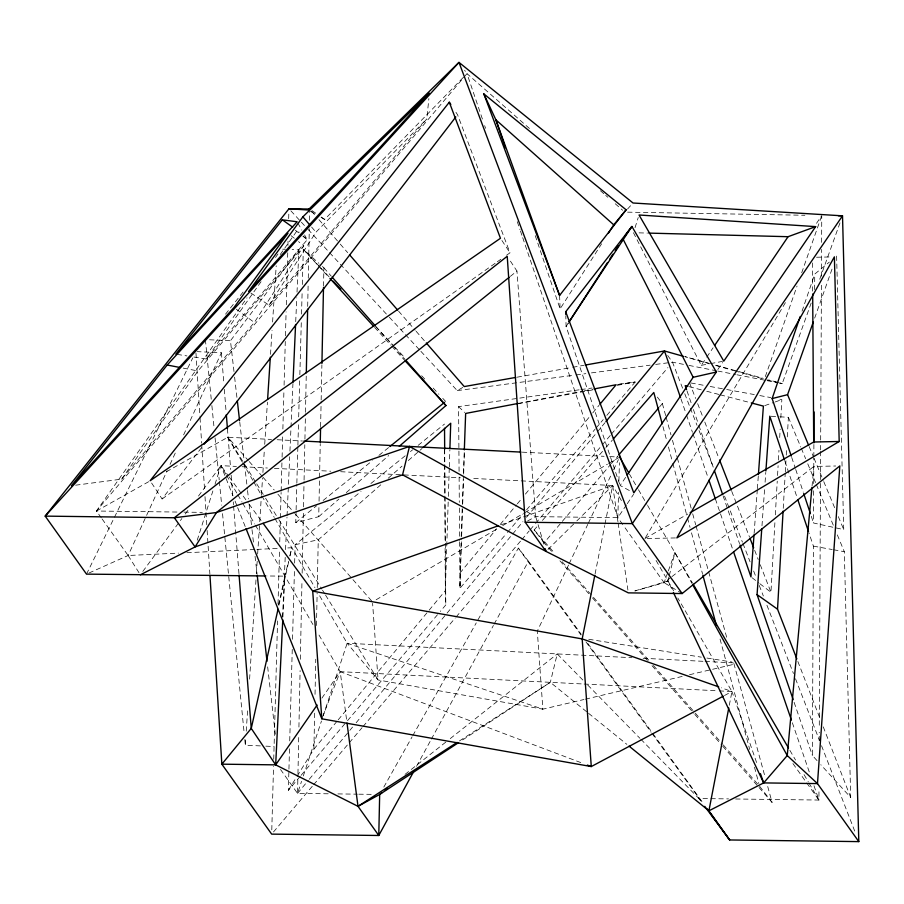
<?xml version="1.0" encoding="UTF-8"?>
<svg xmlns="http://www.w3.org/2000/svg" width="904" height="904" viewBox="0 0 904 904"><rect width="100%" height="100%" fill="white"/><g stroke="black" fill="none" stroke-linecap="round" stroke-linejoin="round"><path stroke-width="0.68" stroke-dasharray="4.52 3.39" d="M817.069 760.626L812.391 755.507L813.408 546.14L808.956 532.874M836.618 256.081L843.737 529.597L813.521 522.998L813.679 489.245M813.702 483.629L813.826 458.317M813.837 456.904L813.894 444.259M814.651 289.585L814.719 274.115L829.318 262.092M735.619 798.989L818.922 800.051L818.979 788.763M819.216 740.76L819.25 732.285M819.284 725.223L820.47 480.984M820.482 479.572L820.617 451.333M820.617 449.921L820.662 441.457M820.674 440.045L821.42 284.749M821.465 276.274L821.589 249.447M821.623 242.385L821.759 215.57L815.453 224.893M328.175 793.791L297.552 793.396L297.936 775.056M297.958 773.643L298.783 734.116M298.93 727.065L300.105 670.598M300.343 659.31L301.992 580.266M302.139 573.204L303.394 512.511M303.518 506.861L304.049 481.459M304.072 480.047L304.806 444.757M304.93 439.107L305.45 413.704M305.484 412.292L306.275 374.177M307.688 306.422L308.128 285.257M308.275 278.195L309.304 228.791M309.484 220.327L309.722 209.027M297.111 776.197L313.891 749.145L314.682 711.211M315.033 694.351L315.767 659.231M316.468 625.523L317.134 593.205M317.259 587.589L318.253 539.824L381.838 483.866M296.071 511.325L295.755 522.602L318.728 516.681L318.931 506.839M319.055 501.223L320.253 443.581M320.604 426.711L321.135 401.41M321.157 399.997L321.892 364.854M323.53 286.139L323.914 267.855L319.79 264.137M271.788 829.883L273.539 766.355M273.731 759.303L277.562 620.958M278.025 604.019L279.551 548.965M279.743 541.914L280.376 519.325M280.409 517.913L281.11 492.499M281.155 491.098L281.935 462.859M282.093 457.209L282.715 434.632M282.873 428.982L283.924 390.867M284.082 385.217L285.291 341.463M285.449 335.813L286.105 311.812M286.308 304.761L287.743 252.532M287.947 245.47L288.06 241.232M288.681 218.644L288.839 213.005M300.184 776.389L288.353 790.311L288.907 770.547M288.941 769.134L289.529 747.97M289.721 740.907L292.263 649.151M292.534 639.264L294.444 570.096M294.636 563.034L295.145 544.683L361.035 491.471M296.105 509.924L296.817 484.555M296.851 483.154L297.868 446.519M297.902 445.107L298.523 422.563M298.682 416.936L299.699 380.301M299.846 374.663L301.326 321.123M301.529 314.083L302.151 291.54M302.343 284.5L303.315 249.278L318.762 263.211M622.698 524.512L617.827 517.664L618.562 492.307M618.89 481.041L619.432 462.724M448.181 502.036L445.322 590.662L445.796 604.957L440.338 611.386M448.361 496.409L449.265 468.261M449.311 466.859L449.853 449.977M461.469 541.756L459.955 588.289L506.489 533.496M461.65 536.117L462.532 509.325M462.712 503.686L463.492 479.719M463.673 474.069L464.407 451.514M459.605 541.812L459.955 588.289L461.13 538.117M461.176 536.716L462.294 505.901M462.351 504.5L464.283 451.265M282.534 617.195L285.235 556.683M285.54 549.643L286.986 517.28M287.054 515.868L289.687 456.769M289.935 451.141L290.941 428.62M290.998 427.219L292.941 383.59M295.71 321.677L296.772 297.755M297.02 292.128L298.908 249.911L292.15 249.594M282.907 616.98L284.907 576.142L288.534 561.26M759.846 583.701L770.954 592.256L775.01 520.534M775.327 514.907L777.237 481.165M777.553 475.538L778.107 465.696M778.423 460.068L778.977 450.226M779.7 437.57L780.175 429.129M780.807 417.885L781.847 399.602L777.711 398.845M783.248 508.342L785.226 473.334M785.305 471.933L785.938 460.724M786.265 455.119L786.661 448.124M787.294 436.914L788.401 417.309L780.434 416.823M260.363 745.902L245.346 745.212L245.798 738.184M246.25 731.155L247.606 710.058M249.594 679.13L256.024 579.317M256.386 573.69L257.199 561.034M257.651 554.005L259.64 523.077M259.73 521.664L261.358 496.364M261.448 494.951L262.544 478.08M262.906 472.464L264.352 449.966M264.714 444.339L267.426 402.167M270.511 354.357L272.047 330.457M272.59 322.027L276.206 265.787M761.982 525.789L764.682 487.844M765.089 482.227L765.79 472.385M754.117 533.462L757.281 490.081M757.382 488.68L758.298 476.08M812.063 486.081L813.871 466.43L835.725 466.001M250.86 293.009L269.008 305.156L426.79 118.921L428.88 98.604M729.302 705.244L731.957 691.526L677.819 598.03M595.081 573.95L604.697 525.574M604.979 524.196L612.675 485.504L471.662 478.352M278.545 604.945L284.907 576.142L266.657 575.972M278.929 605.217L288.76 561.418M289.992 555.949L291.834 547.734L284.839 548.073M289.856 555.847L291.834 547.734M582.82 680.023L557.248 653.92L550.321 682.328L460.882 741.088M668.971 576.967L667.977 581.035L672.791 591.182M669.299 575.622L674.904 552.626L691.922 583.374M635.049 227.65L638.235 217.525M197.219 540.253L212.881 490.951M215.005 484.295L220.938 465.639L236.419 466.43M280.5 769.451L297.552 793.396L301.541 781.338M303.303 775.971L321.462 721.019M323.236 715.652L347.147 643.264L319.135 594.9M802.04 311.191L814.719 274.115M765.315 376.606L797.034 286.105M801.701 272.793L821.759 215.57M814.662 318.118L832.889 266.635M667.864 572.221L664.112 582.673L634.958 590.979M668.338 570.91L674.904 552.626M811.182 303.032L782.231 383.624L779.485 383.081M819.725 279.246L840.144 222.44M322.344 717.505L340.22 671.672L317.812 632.981M89.033 573L128.131 555.497L167.093 470.814M170.042 464.396L175.952 451.559M183.625 434.88L221.412 352.752L197.208 351.645M568.537 565.056L537.304 631.094L542.875 709.165L583.995 699.504M569.136 563.78L587.758 524.41M588.357 523.145L611.183 474.871M613.59 469.797L618.392 459.639M86.513 574.13L113.847 518.489M114.469 517.224L192.767 357.905M416.529 766.298L430.699 740.353M431.366 739.122L493.403 625.466M494.081 624.235L528.467 561.226L518.331 548.118L476.95 621.647M383.816 787.09L412.1 736.85M412.789 735.619L476.261 622.879M675.457 537.936L644.925 538.535L785.712 302.162M288.353 790.311L296.376 777.372M535.236 235.639L560.107 308.874L601.646 243.764M75.631 485.188L121.611 479.143L254.34 322.479L303.8 245.831L298.535 241.617M269.008 305.156L315.982 232.17L426.79 118.921M625.613 477.357L620.11 485.504L630.382 491.064M633.444 232.712L701.233 365.329L705.967 358.312M706.759 357.148L713.075 347.791M527.111 511.856L535.688 516.625L617.827 517.664L626.483 504.839M627.274 503.675L633.568 494.341M717.821 369.533L722.545 362.538M321.892 698.137L340.22 671.672L582.707 683.966M101.327 517.856L96.445 511.02L247.041 297.789M275.528 257.448L277.969 253.99M121.611 479.143L197.999 370.979L303.8 245.831M193.908 357.035L206.451 359.024L261.584 280.952M280.229 254.544L297.258 230.43L299.258 232.283M142.821 571.441L181.873 518.534M185.207 514.037L189.354 508.41M198.496 496.025L220.938 465.639L228.373 475.82M233.978 371.533L230.463 340.74L298.908 249.911M151.612 483.03L162.087 498.951L201.592 447.57M225.548 314.163L243.086 292.048M313.891 749.145L337.294 720.917M338.198 719.833L428.225 611.285M429.117 610.2L445.322 590.662L445.096 544.072M459.853 573.136L496.669 528.75M500.262 524.422L516.421 504.929M517.325 503.844L521.811 498.432M525.405 494.104L591.849 413.987M592.753 412.902L599.036 405.32M297.552 793.396L308.366 780.355M309.27 779.271L348.944 731.438M349.837 730.353L352.549 727.087M356.153 722.737L522.941 521.631M526.546 517.28L604.979 422.71M206.451 359.024L307.247 239.696L304.558 234.916M176.935 512.048L96.445 511.02L466.984 73.631L464.588 70.263M301.1 775.316L346.605 721.742M347.509 720.669L439.423 612.449M507.404 532.422L522.907 514.161M526.557 509.867L595.001 429.298M595.905 428.225L603.205 419.625M606.855 415.331L635.15 382.03L617.07 384.539M273.494 831.962L312.75 785.745M313.665 784.672L348.356 743.822M349.272 742.749L362.052 727.697M362.967 726.624L455.187 618.053M456.102 616.969L520.93 540.648M521.845 539.575L529.145 530.976M530.06 529.902L534.626 524.523M535.541 523.45L601.273 446.056M602.188 444.983L610.403 435.299M611.319 434.225L667.932 367.578M551.553 551.282L544.118 542.807L561.395 522.467M562.311 521.393L610.516 464.633M611.42 463.56L617.794 456.057M659.637 406.8L662.361 403.579L656.361 395.828M544.118 542.807L534.162 529.936L538.761 524.659M542.434 520.421L605.013 448.531M605.94 447.48L612.381 440.078M627.523 209.073L631.195 205.027M321.089 217.401L324.649 219.423L465.018 75.642M547.982 549.429L575.848 521.89M576.842 520.907L612.675 485.504L622.472 502.432M388.189 478.272L401.975 466.148M408.325 460.554L418.925 451.22M419.987 450.294L422.1 448.429M318.728 516.681L338.876 499.087M346.288 492.601L388.697 455.559M295.755 522.602L316.547 505.799M323.112 500.488L372.358 460.701M378.923 455.39L388.765 447.435M370.922 483.482L406.065 455.107M410.45 451.559L412.653 449.785M418.145 445.344L444.497 424.066M510.342 276.375L516.952 271.064L509.46 259.685M405.048 774.378L445.853 742.071M450.271 738.591L557.248 653.92M670.768 577.509L664.112 582.673L623.511 525.653M671.887 576.65L813.871 466.43M162.087 498.951L496.183 262.578M497.336 261.764L500.793 259.324M506.556 255.244L510.003 252.804L457.537 114.718L454.554 110.175M459.481 740.907L550.321 682.328L587.51 712.454M376.154 599.759L497.878 528.433M502.737 525.574L523.439 513.449M524.648 512.737L607.42 464.227M608.641 463.515L618.381 457.808M420.902 351.351L457.243 390.618L464.26 386.573M644.925 538.535L687.729 514.06M96.445 511.02L149.262 481.369M166.449 471.707L227.853 437.231L271.505 439.446M527.552 520.998L535.688 516.625L516.952 271.064M724.488 695.515L731.957 691.526L757.688 765.699M764.716 405.636L773.937 402.382M775.259 401.918L781.847 399.602M501.189 524.772L612.675 485.504L617.952 521.755M634.936 590.888L667.977 581.035L664.112 582.673L680.949 592.832M585.363 699.187L684.057 676M689.537 674.712L734.771 664.09M295.145 544.683L318.253 539.824M518.105 403.444L582.967 391.07M584.357 390.81L592.629 389.228M701.233 365.329L709.199 363.86M710.521 363.611L722.454 361.397M518.015 403.738L593.804 389.692M617.229 385.341L635.15 382.03L617.455 384.562M517.099 377.183L571.328 367.532M572.718 367.284L583.837 365.306M459.074 471.402L458.588 406.619L579.532 389.771M580.922 389.579L592.052 388.031M457.243 390.618L574.65 375.115M576.051 374.934L585.837 373.646M591.419 372.9L650.134 365.159M655.716 364.414L672.497 362.21L683.469 364.346M102.129 518.998L128.131 555.497L178.495 553.112M186.891 552.717L255.459 549.462M256.86 549.395L279.246 548.332M816.538 257.233L831.635 256.928M183.987 512.139L202.349 512.365M337.915 793.915L357.408 794.164M358.798 794.187L372.719 794.356M640.868 739.269L698.905 798.526L728.556 798.899M627.591 212.157L804.876 215.265M639.071 232.859L647.501 233.074M282.692 249.165L285.393 249.289M209.558 339.78L230.463 340.74M265.832 746.15L274.025 746.523M277.132 439.728L302.478 441.016M522.297 452.158L604.087 456.305M609.725 456.599L618.189 457.017M242.057 466.713L267.392 468.001M274.432 468.351L330.762 471.21M340.616 471.707L401.161 474.781M403.975 474.916L460.385 477.775M347.147 643.264L542.875 709.165L378.075 679.966L347.147 643.264L631.873 657.705M643.139 658.27L703.685 661.344M705.086 661.412L733.246 662.835M584.12 684.034L717.878 690.814M719.29 690.893L731.957 691.526L721.358 687.808M771.123 416.258L779.101 416.744M177.195 354.379L186.947 355.927M588.741 639.275L701.346 657.163M706.905 658.044L731.935 662.022M813.408 546.14L832.222 549.519M833.567 549.756L844.313 551.689L850.709 797.486L820.798 764.716M690.905 382.968L704.679 385.488M710.194 386.494L725.347 389.274M726.726 389.522L754.286 394.562M759.801 395.568L770.818 397.59M183.263 368.12L197.999 370.979M688.95 365.419L716.386 370.776M717.753 371.036L735.585 374.516M736.963 374.787L765.767 380.403M767.134 380.674L778.107 382.821M766.931 379.883L778.4 382.686M779.677 383.002L782.231 383.624L768.694 379.872M689.244 386.697L701.38 389.873M706.77 391.274L718.906 394.449M720.251 394.811L749.913 402.574M709.143 363.351L684.791 356.594L709.03 363.589M715.911 365.227L737.562 371.228M738.918 371.612L763.281 378.369M715.787 365.498L733.336 370.471M734.681 370.855L764.389 379.262M580.764 762.58L340.22 671.672L346.639 720.262M310.411 211.344L316.343 214.711M312.016 210.632L316.603 213.83M321.202 217.028L324.649 219.423M236.238 309.179L254.34 322.479M752.06 577.712L758.727 582.843M295.337 230.192L298.591 232.78M302.919 236.238L307.247 239.696L303.258 235.989M291.156 235.718L294.32 238.249M588.594 713.335L626.879 744.354M529.462 128.47L466.984 73.631L482.838 120.311M600.414 190.733L604.652 194.45M605.714 195.388L607.827 197.242M615.24 203.75L622.653 210.259M458.588 406.619L464.645 412.461M587.747 685.051L639.885 738.274M319.666 266.748L303.315 249.278L317.575 264.906M320.626 267.776L329.282 277.031M375.454 326.389L393.726 345.927M394.686 346.955L405.274 358.266M421.626 375.748L425.468 379.861M433.163 388.087L438.937 394.257M442.779 398.37L445.672 401.455M290.873 210.835L300.433 221.164M301.394 222.203L307.123 228.396M308.083 229.435L388.392 316.219M389.353 317.259L419.953 350.323M318.536 265.945L328.988 277.404M374.629 327.417L390.788 345.125M391.748 346.164L404.099 359.713M323.914 267.855L331.361 276.274M376.075 326.717L391.907 344.593M392.844 345.644L404.958 359.306M534.162 529.936L554.649 553.237M562.107 561.712L648.744 660.214M653.4 665.502L694.385 712.103M695.323 713.166L722.341 743.879M723.268 744.941L758.671 785.18M559.926 560.819L588.775 593.657M592.493 597.894L647.388 660.406M652.044 665.694L693.91 713.369M694.848 714.431L721.821 745.156M722.759 746.218L758.117 786.469M759.044 787.531L772.072 802.356L767.202 784.672M241.922 461.526L227.853 437.231L248.25 460.452M249.188 461.515L262.16 476.295M263.087 477.346L274.217 490.013M277.923 494.239L294.614 513.235M295.54 514.286L371.578 600.844M311.564 211.163L315.27 215.412M318.965 219.661L339.328 243.052M340.254 244.114L347.656 252.623M398.551 311.1L415.207 330.231M416.134 331.293L425.388 341.927M311.609 227.062L315.982 232.17M651.908 733.347L702.238 802.616M759.597 786.243L772.072 802.356M698.905 798.526L700.566 800.763M229.198 476.95L248.216 502.963M249.052 504.093L262.273 522.184M528.467 561.226L581.238 634.337M587.837 643.478L652.157 732.579M652.982 733.72L703.278 803.407M518.331 548.118L581.001 635.015M585.95 641.874L651.083 732.206M667.683 355.464L672.497 362.21L682.701 388.471M792.932 763.552L805.927 781.802M806.741 782.943L818.922 800.051L813.882 785.395M501.923 240.509L510.003 252.804M128.131 555.497L140.335 574.82M227.853 437.231L244.136 463.537M244.871 464.735L255.979 482.668M256.713 483.866L264.861 497.019M265.595 498.217L278.172 518.546M278.918 519.743L321.835 589.092M322.57 590.289L324.796 593.871M325.53 595.069L378.075 679.966L372.595 603.307M789.881 750.365L795.554 760.061M804.051 774.604L808.3 781.881M809.012 783.09L818.922 800.051M629.399 474.024L637.795 488.533M638.495 489.742L646.902 504.251M647.603 505.46L692.475 582.978M656.078 560.469L673.604 590.741M242.622 462.735L253.165 480.951M253.866 482.16L274.262 517.382M274.963 518.591L314.942 587.645M225.853 474.137L220.938 465.639L232.961 495.81M226.554 475.357L237.108 493.573M237.808 494.782L242.023 502.07M242.724 503.279L254.679 523.924M255.38 525.145L312.92 624.517M297.811 222.96L301.857 230.136M809.17 446.565L813.498 456.938M814.029 458.238L823.216 480.295M823.759 481.595L835.104 508.839M838.336 516.625L843.737 529.597M788.401 417.309L800.763 447.028M801.306 448.316L805.611 458.656M807.758 463.82L815.826 483.211M816.357 484.499L834.098 527.145M837.33 534.897L844.313 551.689M235.051 501.053L237.142 506.308M237.662 507.619L245.504 527.292M689.526 382.72L695.628 398.438M697.662 403.67L702.758 416.767M704.792 422.01L719.042 458.678M731.765 491.414L749.574 537.247M754.67 550.344L758.23 559.519M760.264 564.751L770.954 592.256M797.859 661.491L820.222 719.03M823.273 726.872L850.709 797.486M684.746 393.726L689.842 406.856M690.362 408.179L696.995 425.253M699.041 430.507L713.324 467.278M724.556 496.172L742.421 542.14M742.93 543.462L750.083 561.847M753.654 571.045L756.207 577.611M759.27 585.487L763.349 595.996M766.92 605.194L793.463 673.491M795.509 678.746L819.499 740.478M821.544 745.732L855.738 833.725M687.017 390.946L691.594 404.224M693.413 409.535L698.442 424.145M698.894 425.468L713.505 467.967M723.098 495.855L739.54 543.654M794.107 702.329L812.391 755.507M680.983 398.935L686.023 413.591M686.486 414.925L692.441 432.248M692.905 433.581L708.024 477.561M715.358 498.884L733.223 550.852M792.345 722.759L809.758 773.395M619.658 484.171L566.085 326.457L565.814 315.756M484.657 125.645L485.561 128.311M517.269 221.649L519.981 229.65M520.433 230.983L522.252 236.317M522.704 237.65L617.827 517.664M784.932 461.266L796.944 497.076M791.712 457.435L795.271 468.148M795.723 469.481L803.283 492.228M811.295 516.308L813.521 522.998M535.688 516.625L537.677 523.303M538.072 524.648L544.4 546.039M662.361 403.579L665.739 415.829M666.112 417.196L670.983 434.892M672.474 440.327L676.972 456.667M677.345 458.023L691.198 508.387M692.69 513.822L695.684 524.716M696.069 526.072L727.144 639.038M733.879 663.536L765.326 777.858M662.948 426.564L666.61 440.18M668.44 446.994L672.463 461.978M672.825 463.345L687.108 516.478M687.469 517.845L690.034 527.382M691.504 532.829L702.487 573.701M720.059 639.094L749.71 749.461M754.478 767.168L758.863 783.519M618.155 523.145L627.918 590.075M234.611 377.137L237.164 399.534M239.729 421.919L244.351 462.52M244.509 463.91L247.391 489.109M247.549 490.51L248.51 498.906M249.142 504.511L251.854 528.298M252.013 529.699L253.448 542.298M255.052 556.299L257.12 574.492M267.663 666.869L275.641 736.85M205.377 339.588L211.321 399.941M211.875 405.557L213.954 426.609M215.062 437.841L219.209 479.945M219.344 481.346L221.695 505.212M222.531 513.63L244.238 733.98M244.792 739.596L245.346 745.212M221.412 352.752L223.876 383.714M224.316 389.341L226.102 411.851M227.446 428.733L230.689 469.526M231.141 475.154L232.814 496.262M233.266 501.889L233.481 504.703M233.594 506.104L238.961 573.633M195.953 352.989L199.953 416.36M200.033 417.772L201.637 443.118M201.716 444.519L204.643 490.996M205.005 496.624L206.779 524.783M207.129 530.422L209.886 574.074M559.587 295.461L560.107 308.874M812.47 262.951L812.662 291.144M459.119 477.029L459.3 502.387M459.345 508.014L459.594 540.411M444.678 449.299L444.779 463.323M444.791 464.724L445.005 495.573M445.017 496.974L445.344 541.846M445.356 543.259L445.796 604.957M444.621 449.48L444.689 463.594M444.7 465.006L444.847 494.657M444.858 496.07L445.084 542.66M568.39 322.897L566.085 326.457L568.401 322.931"/><path stroke-width="1.36" d="M813.905 442.847L814.052 411.919M306.309 372.764L307.631 309.247M320.276 442.18L320.57 428.123M321.926 363.453L323.496 287.54M449.898 448.565L450.723 423.241L423.162 447.491M464.328 449.864L465.65 413.444L518.105 403.444M293.009 382.189L295.585 324.491M413.84 771.248L378.776 835.488L358.007 806.334L275.675 764.863L282.771 619.805M796.842 658.88L777.53 609.183L783.09 511.144M267.607 399.353L270.33 357.17M793.192 699.662L757.066 594.64L761.778 528.591M765.891 470.984L769.801 416.179L784.48 459.944M754.015 534.863L750.953 576.854L739.992 544.988M758.399 474.679L763.394 406.099L751.269 402.924M811.928 487.482L787.248 755.563L763.665 782.909L708.905 810.809L629.06 746.128M728.782 707.979L708.905 810.809L729.664 839.963L858.8 841.613L842.517 215.83L633.026 203.004L458.983 62.387L308.038 209.999L288.964 208.767L45.2 516.116L86.513 574.13L265.256 575.961M594.809 575.339L582.176 638.913L591.284 766.558L321.824 718.816L246.024 528.603M278.003 609.33L251.255 728.398L221.853 764.174L271.663 834.121L378.776 835.488L379.68 794.446L381.883 792.706M140.335 574.82L195.094 546.92L402.562 474.849L409.489 446.44L524.67 510.489M791.271 456.102L772.14 398.574L800.221 316.49M808.628 445.265L787.565 394.675L813.261 322.073M608.448 233.108L613.737 224.825L626.122 209.818L483.821 93.869L559.587 295.461L626.122 209.818M569.158 321.722L607.533 262.465M609.827 258.906L612.901 254.16M615.206 250.611L618.268 245.865M621.342 241.131L622.879 238.758L693.165 377.296L627.184 475.041M569.181 321.756L631.907 226.441L716.363 372.019L633.806 492.906L565.712 311.756L631.907 226.441L625.342 235.402M714.657 345.452L788.073 236.701L815.645 226.621L723.788 361.148L639.038 214.994L815.645 226.621M209.965 575.486L221.853 764.174L275.675 764.863L317.112 705.041M302.863 216.836L248.589 291.495L429.445 93.18L302.863 216.836L309.857 225.017M204.168 444.214L455.819 116.955M449.311 102.208L150.12 480.758L500.454 238.283L449.311 102.208L450.813 104.48M167.195 365.013L71.45 485.731L233.978 307.518L288.003 233.198L167.195 365.013L179.252 367.352M282.342 219.819L175.805 354.153L297.133 221.774L282.342 219.819L292.67 227.164M599.94 404.235L616.099 384.754L594.018 388.957M605.883 421.626L664.485 350.967L683.39 356.312M618.698 454.994L658.722 407.862M613.296 439.016L653.795 392.494L662.214 423.829M399.297 446.305L445.943 405.557L405.885 360.357M389.861 446.553L444.576 402.337M402.562 474.849L545.993 551.395L628.325 592.866L682.147 593.555L839.827 465.91L817.487 783.598L858.8 841.613M509.246 277.257L216.463 512.545L195.094 546.92L174.336 517.766L45.2 516.116L458.983 62.387L632.337 523.608L682.147 593.555M385.194 790.085L387.398 788.333M458.531 742.636L379.68 794.446L358.007 806.334L347.012 723.042M358.007 806.334L457.119 742.421M839.194 441.491L676.847 537.903L834.381 256.872L839.194 441.491L813.702 441.999L690.17 512.658M723.245 696.182L591.284 766.558L587.34 765.066M498.533 525.71L312.716 591.171L263.109 523.314M409.489 446.44L216.463 512.545L174.336 517.766L507.223 256.273L525.224 522.241L545.993 551.395L545.191 548.717M772.14 398.574L787.565 394.675M693.165 377.296L716.363 372.019M515.709 377.431L464.26 386.573L426.315 342.989M585.227 365.058L664.485 350.967L680.531 397.602M288.964 208.767L309.722 209.027M838.358 215.773L842.517 215.83L632.337 523.608L525.224 522.241M673.401 592.459L763.665 782.909L817.487 783.598L787.248 755.563L692.611 584.606M648.902 233.108L788.073 236.701M303.891 441.084L520.885 452.09M687.887 386.336L685.198 385.635L686.565 389.613M718.703 686.87L582.176 638.913L312.716 591.171L321.824 718.816M757.066 594.64L777.53 609.183M613.737 224.825L495.878 119.803L483.821 93.869M333.135 281.144L340.831 289.37M329.937 278.443L373.68 326.378M405.06 360.752L445.943 405.557M332.299 277.325L375.149 325.666M349.509 254.747L397.624 310.027M704.724 806.357L729.664 839.963L710.691 813.69M707.403 809.114L709.041 811.396M275.675 764.863L251.255 728.398L239.074 575.046M788.469 747.947L693.187 584.199M619.59 457.096L628.698 472.815M719.55 459.989L731.257 490.104M750.083 538.558L753.654 547.734M559.587 295.461L495.878 119.803L505.381 147.77M760.445 773.643L763.665 782.909M714.42 470.622L722.646 494.522M708.939 480.227L715.358 498.884M733.686 552.186L791.429 720.092M797.825 499.72L808.515 531.552M803.724 493.561L810.402 513.63M702.849 575.068L716.397 625.478M237.334 400.924L239.56 420.529M257.29 575.893L267.019 661.276M226.328 414.665L227.446 428.733M565.712 311.756L565.78 314.422M812.685 293.969L813.702 441.999M444.531 428.27L444.678 449.299"/></g></svg>
